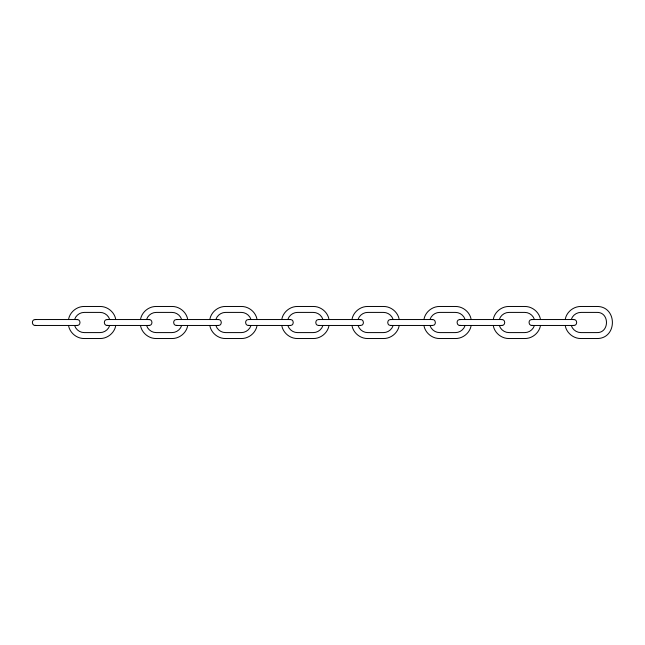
<?xml version="1.0" encoding="UTF-8"?>
<svg xmlns="http://www.w3.org/2000/svg" width="645" height="645" viewBox="0 0 645 645"><rect width="100%" height="100%" fill="white"/><g stroke="black" fill="none" stroke-linecap="round" stroke-linejoin="round"><path stroke-width="0.97" d="M68.668 318.759C70.241 311.737 77.013 306.375 84.213 306.472L100.088 306.472C107.288 306.375 114.06 311.737 115.632 318.759M115.632 326.241C114.06 333.263 107.288 338.625 100.088 338.528L84.213 338.528C77.013 338.625 70.241 333.263 68.668 326.241M140.626 318.759C142.198 311.737 148.971 306.375 156.171 306.472L172.046 306.472C179.245 306.375 186.018 311.737 187.59 318.759M187.59 326.241C186.018 333.263 179.245 338.625 172.046 338.528L156.171 338.528C148.971 338.625 142.198 333.263 140.626 326.241M209.947 318.759C211.528 311.737 218.292 306.375 225.492 306.472L241.367 306.472C248.567 306.375 255.339 311.737 256.912 318.759M256.912 326.241C255.339 333.263 248.567 338.625 241.367 338.528L225.492 338.528C218.292 338.625 211.528 333.263 209.947 326.241M281.905 318.759C283.478 311.737 290.25 306.375 297.45 306.472L313.325 306.472C320.525 306.375 327.297 311.737 328.869 318.759M328.869 326.241C327.297 333.263 320.525 338.625 313.325 338.528L297.45 338.528C290.25 338.625 283.478 333.263 281.905 326.241M352.106 318.759C353.678 311.737 360.45 306.375 367.65 306.472L383.525 306.472C390.725 306.375 397.497 311.737 399.07 318.759M399.07 326.241C397.497 333.263 390.725 338.625 383.525 338.528L367.65 338.528C360.45 338.625 353.678 333.263 352.106 326.241M424.063 318.759C425.635 311.737 432.408 306.375 439.608 306.472L455.483 306.472C462.683 306.375 469.455 311.737 471.027 318.759M471.027 326.241C469.455 333.263 462.683 338.625 455.483 338.528L439.608 338.528C432.408 338.625 425.635 333.263 424.063 326.241M493.385 318.759C494.957 311.737 501.729 306.375 508.929 306.472L524.804 306.472C532.004 306.375 538.777 311.737 540.349 318.759M540.349 326.241C538.777 333.263 532.004 338.625 524.804 338.528L508.929 338.528C501.729 338.625 494.957 333.263 493.385 326.241M565.343 318.759C566.915 311.737 573.687 306.375 580.887 306.472L596.762 306.472C617.604 306.093 617.604 338.907 596.762 338.528L580.887 338.528C573.687 338.625 566.915 333.263 565.343 326.241M74.659 319.38C75.933 315.284 80.044 312.325 84.334 312.406L99.975 312.406C104.264 312.325 108.376 315.284 109.65 319.38M109.65 325.62C108.376 329.716 104.264 332.675 99.975 332.594L84.334 332.594C80.044 332.675 75.933 329.716 74.659 325.62M146.617 319.38C147.89 315.284 151.994 312.325 156.292 312.406L171.933 312.406C176.222 312.325 180.334 315.284 181.6 319.38M181.6 325.62C180.334 329.716 176.222 332.675 171.933 332.594L156.292 332.594C151.994 332.675 147.89 329.716 146.617 325.62M215.938 319.38C217.212 315.284 221.324 312.325 225.613 312.406L241.254 312.406C245.543 312.325 249.655 315.284 250.929 319.38M250.929 325.62C249.655 329.716 245.543 332.675 241.254 332.594L225.613 332.594C221.324 332.675 217.212 329.716 215.938 325.62M287.896 319.38C289.17 315.284 293.281 312.325 297.571 312.406L313.212 312.406C317.501 312.325 321.613 315.284 322.879 319.38M322.879 325.62C321.613 329.716 317.501 332.675 313.212 332.594L297.571 332.594C293.281 332.675 289.17 329.716 287.896 325.62M358.096 319.38C359.37 315.284 363.482 312.325 367.771 312.406L383.412 312.406C387.701 312.325 391.813 315.284 393.087 319.38M393.087 325.62C391.813 329.716 387.701 332.675 383.412 332.594L367.771 332.594C363.482 332.675 359.37 329.716 358.096 325.62M430.054 319.38C431.328 315.284 435.431 312.325 439.729 312.406L455.362 312.406C459.659 312.325 463.771 315.284 465.037 319.38M465.037 325.62C463.771 329.716 459.659 332.675 455.362 332.594L439.729 332.594C435.431 332.675 431.328 329.716 430.054 325.62M499.375 319.38C500.649 315.284 504.761 312.325 509.05 312.406L524.691 312.406C528.981 312.325 533.093 315.284 534.366 319.38M534.366 325.62C533.093 329.716 528.981 332.675 524.691 332.594L509.05 332.594C504.761 332.675 500.649 329.716 499.375 325.62M571.333 319.38C572.607 315.284 576.711 312.325 581.008 312.406L596.649 312.406C609.751 311.704 609.751 333.296 596.649 332.594L581.008 332.594C576.711 332.675 572.607 329.716 571.333 325.62M35.91 325.386C31.75 326.523 30.92 319.339 35.257 319.533L77.094 319.533C80.964 319.307 80.964 325.693 77.094 325.467L35.257 325.467M76.441 319.614L77.094 319.533M107.868 325.386C103.708 326.523 102.877 319.339 107.215 319.533L149.043 319.533C152.921 319.307 152.921 325.693 149.043 325.467L107.215 325.467M148.398 319.614L149.043 319.533M177.19 325.386C173.013 326.531 172.215 319.331 176.537 319.533L218.373 319.533C222.243 319.307 222.251 325.693 218.373 325.467L176.537 325.467M217.72 319.614L218.179 319.541M249.147 325.386C244.971 326.531 244.173 319.331 248.494 319.533L290.331 319.533C294.201 319.307 294.209 325.693 290.331 325.467L248.494 325.467M289.678 319.614L290.137 319.541M319.348 325.386L318.888 325.459M359.878 319.614C364.03 318.477 364.868 325.661 360.531 325.467L318.695 325.467C314.816 325.693 314.816 319.307 318.695 319.533L360.531 319.533M391.305 325.386L390.846 325.459M431.828 319.614C435.988 318.477 436.818 325.661 432.481 325.467L390.652 325.467C386.774 325.693 386.774 319.307 390.652 319.533L432.481 319.533M460.627 325.386C456.466 326.523 455.636 319.339 459.974 319.533L501.81 319.533C505.68 319.307 505.68 325.693 501.81 325.467L459.974 325.467M501.157 319.614L501.81 319.533M532.585 325.386C528.424 326.523 527.594 319.339 531.932 319.533L573.76 319.533C577.638 319.307 577.638 325.693 573.76 325.467L531.932 325.467M573.115 319.614L573.76 319.533M531.932 319.533L532.585 319.614M459.974 319.533L460.627 319.614M573.76 325.467L573.115 325.386M501.81 325.467L501.157 325.386M432.481 325.467L431.828 325.386M248.494 319.533L249.147 319.614M360.531 325.467L359.878 325.386M176.537 319.533L177.19 319.614M107.215 319.533L107.868 319.614M35.257 319.533L35.91 319.614M149.043 325.467L148.398 325.386M77.094 325.467L76.441 325.386M390.846 319.541L391.305 319.614M318.888 319.541L319.348 319.614M290.137 325.459L289.678 325.386M218.179 325.459L217.72 325.386"/></g></svg>
